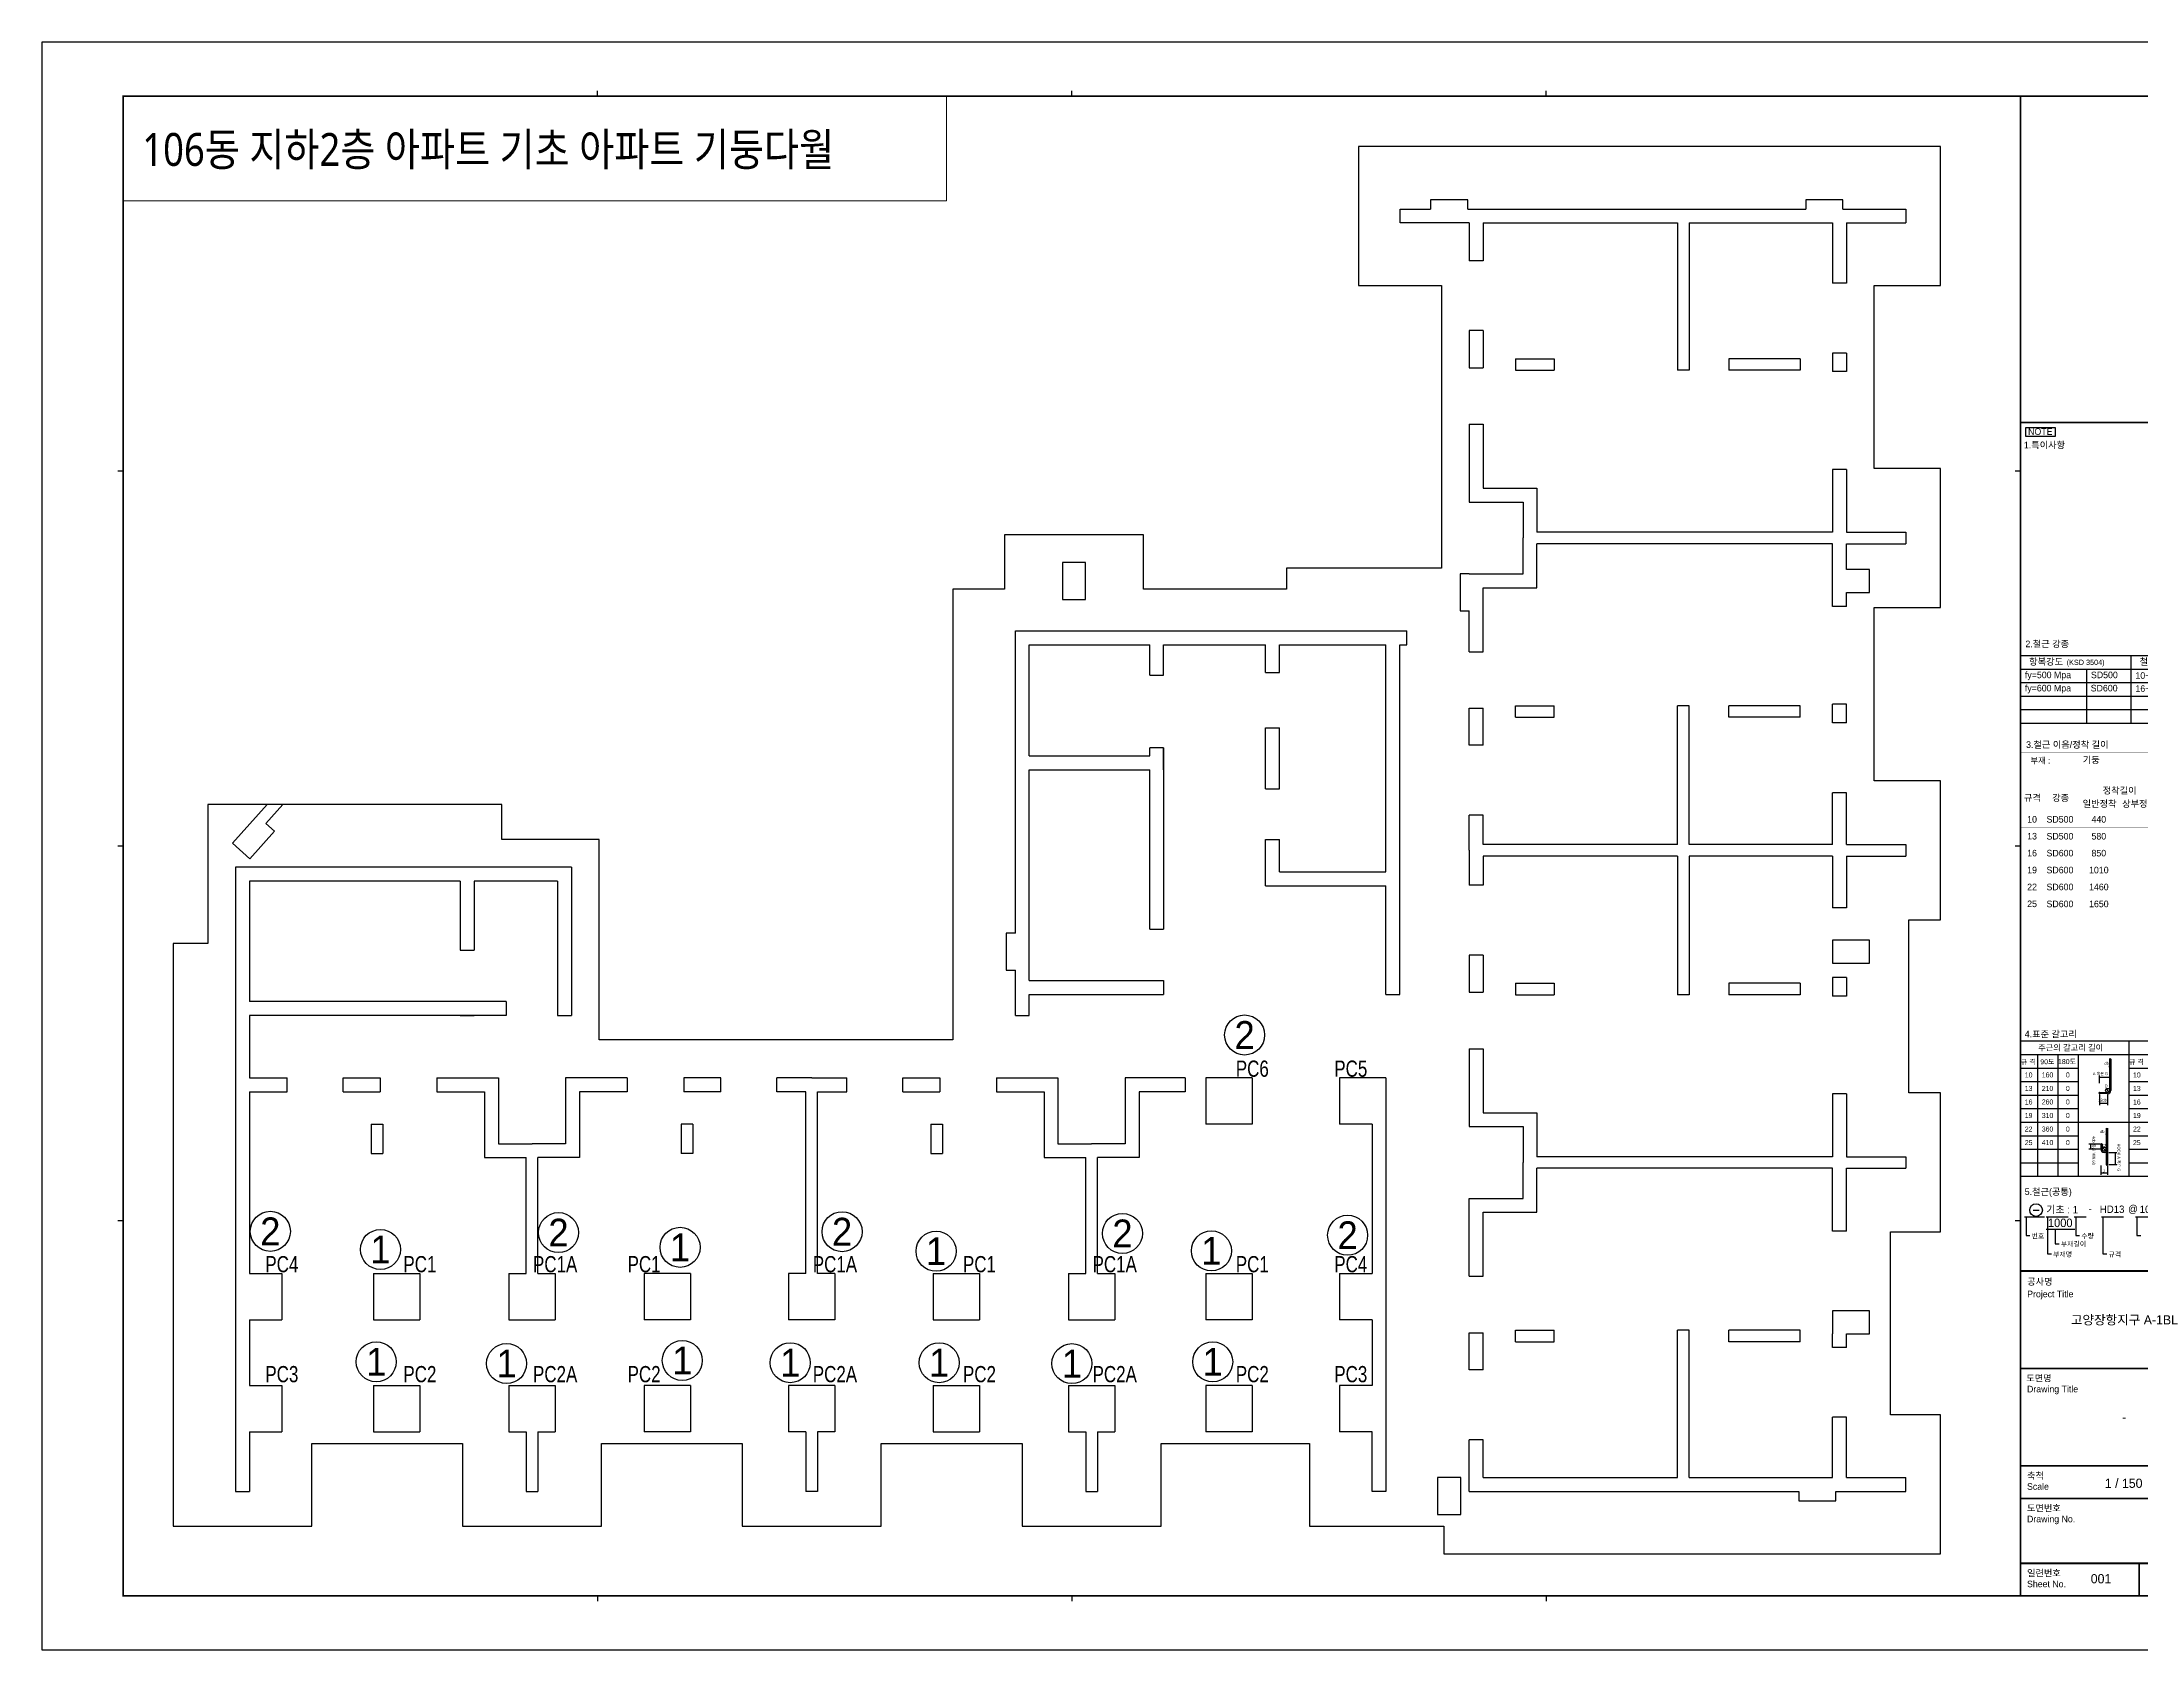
# Model space of a CAD drawing. Header units: millimetres. Extents: x 262481 to 2519995, y -394348 to 364571.
# Drawn here: x 418421 to 463756, y -232514 to -197807 of the extents above; entities that cross this region are included whole.
import ezdxf
from ezdxf.enums import TextEntityAlignment as Align

# ---------------------------------------------------------------- set-up
doc = ezdxf.new("R2010")
doc.units = ezdxf.units.MM
doc.header["$LTSCALE"] = 65
doc.layers.get('Defpoints').update_dxf_attribs({"color": 145})
for name, color, linetype in [('AMAC-NO', 5, 'Continuous'), ('DIM', 7, 'Continuous'), ('XDIM', 7, 'Continuous'), ('기둥부호', 1, 'Continuous')]:
    doc.layers.add(name, color=color, linetype=linetype)
doc.layers.add('XTITLE', color=22, linetype='Continuous', lineweight=0)
doc.styles.add('ARIAL', font='malgun.ttf')
doc.styles.add('HYULL', font='Dotum.ttf')
doc.styles.add('XRebarSheet', font='Hmkmrhd_0.ttf')
doc.styles.add('돋움', font='malgun.ttf')
doc.styles.add('돋음', font='Dotum.ttf')
doc.dimstyles.new('NDIM', dxfattribs={"dimtxt": 3, "dimasz": 1.5, "dimexe": 2, "dimexo": 2, "dimgap": 1, "dimtad": 1, "dimdec": 0, "dimdsep": 46, "dimlunit": 6, "dimtxsty": 'ARIAL', "dimblk": 'DOT', "dimcen": 1, "dimclrd": 256, "dimclre": 7, "dimclrt": 3, "dimadec": 0, "dimazin": 0, "dimtfac": 1, "dimtdec": 0, "dimtix": 1, "dimtmove": 2, "dimatfit": 3, "dimldrblk": 'DOT', "dimfxl": 0, "dimtvp": 1, "dimtolj": 1, "dimlwd": -1, "dimlwe": -1, "dimarcsym": 0})

# ---------------------------------------------------------------- blocks, each defined once
blk = doc.blocks.new('_Dot')
at = {"color": 0, "linetype": 'ByBlock', "lineweight": -2}
blk.add_line((-0.5, 0), (-1, 0), dxfattribs=at)
at = {"color": 0, "linetype": 'ByBlock', "const_width": 0.5}
blk.add_lwpolyline([(-0.25, 0, 1), (0.25, 0, 1)], format="xyb", close=True, dxfattribs=at)
blk = doc.blocks.new('*D13')
at = {"color": 7, "transparency": 16777216}
for p, q in [((76172, 19024), (76172, 19045)), ((76217, 19024), (76217, 19045))]:
    blk.add_line(p, q, dxfattribs=at)
at = {"transparency": 16777216}
blk.add_line((76215, 19043), (76174, 19043), dxfattribs=at)
at = {"layer": 'Defpoints', "color": 0, "transparency": 16777216}
for p in [(76172, 19043), (76172, 19022), (76217, 19022)]:
    blk.add_point(p, dxfattribs=at)
at = {"transparency": 16777216, "xscale": 1.5, "yscale": 1.5, "zscale": 1.5, "rotation": 180}
blk.add_blockref('_Dot', (76172, 19043), dxfattribs=at)
at = {"transparency": 16777216, "xscale": 1.5, "yscale": 1.5, "zscale": 1.5}
blk.add_blockref('_Dot', (76217, 19043), dxfattribs=at)
blk = doc.blocks.new('ZBZDBSTH')
at = {"color": 8, "linetype": 'ByBlock'}
blk.add_lwpolyline([(17830, 3895), (17145, 3895), (17145, 7635), (17830, 7635), (17830, 10635), (16395, 10635), (16395, 14375), (17830, 14375), (17830, 17375), (16395, 17375), (16395, 21325), (17830, 21325), (17830, 24325), (5265, 24325), (5265, 21325), (7055, 21325), (7055, 15220), (3705, 15220), (3705, 14770), (620, 14770), (620, 15945), (-2380, 15945), (-2380, 14770), (-3495, 14770), (-3495, 5045), (-11130, 5045), (-11130, 9370), (-13230, 9370), (-13230, 10120), (-19580, 10120), (-19580, 7120), (-20330, 7120), (-20330, -5455), (-17330, -5455), (-17330, -3670), (-14080, -3670), (-14080, -5455), (-11080, -5455), (-11080, -3670), (-8040, -3670), (-8040, -5455), (-5040, -5455), (-5040, -3670), (-2000, -3670), (-2000, -5455), (1000, -5455), (1000, -3670), (4205, -3670), (4205, -5455), (7105, -5455), (7105, -6055), (17830, -6055), (17830, -3055), (16745, -3055), (16745, 895), (17830, 895)], close=True, dxfattribs=at)
at = {"layer": 'DIM', "color": 5}
for p, q in [((7620, 23175), (6820, 23175)), ((6820, 23175), (6820, 22975)), ((7620, 22975), (7620, 23175)), ((15720, 23175), (14920, 23175)), ((14920, 23175), (14920, 22975)), ((15720, 22975), (15720, 23175)), ((6165, 22975), (6820, 22975)), ((6165, 22675), (6165, 22975)), ((7655, 22675), (6165, 22675)), ((7620, 22975), (14920, 22975)), ((7655, 22675), (7655, 21860)), ((7955, 22675), (7955, 21860)), ((7955, 22675), (12150, 22675)), ((12150, 22675), (12150, 19495)), ((12400, 22675), (12400, 19495)), ((12400, 22675), (15495, 22675)), ((15495, 22675), (15495, 21375)), ((15720, 22975), (17080, 22975)), ((15795, 22675), (15795, 21375)), ((15795, 22675), (17080, 22675)), ((17080, 22975), (17080, 22675)), ((7955, 21860), (7655, 21860)), ((15795, 21375), (15495, 21375)), ((7955, 20350), (7655, 20350)), ((7655, 20350), (7655, 19550)), ((7955, 20350), (7955, 19550)), ((7655, 19550), (7955, 19550)), ((8655, 19745), (9485, 19745)), ((8655, 19745), (8655, 19495)), ((8655, 19495), (9485, 19495)), ((9485, 19745), (9485, 19495)), ((12400, 19495), (12150, 19495)), ((14795, 19745), (13260, 19745)), ((13260, 19745), (13260, 19495)), ((14795, 19495), (13260, 19495)), ((14795, 19745), (14795, 19495)), ((15495, 19865), (15495, 19465)), ((15795, 19865), (15495, 19865)), ((15795, 19865), (15795, 19465)), ((15795, 19465), (15495, 19465)), ((7655, 18330), (7955, 18330)), ((7655, 18330), (7655, 16650)), ((7955, 18330), (7955, 16950)), ((15495, 17355), (15495, 16000)), ((15795, 17355), (15495, 17355)), ((15795, 17355), (15795, 16000)), ((7955, 16950), (9115, 16950)), ((9115, 16950), (9115, 16000)), ((7655, 16650), (8815, 16650)), ((8815, 16650), (8815, 15875)), ((8815, 15100), (8815, 15875)), ((15495, 16000), (9115, 16000)), ((15795, 16000), (17080, 16000)), ((17080, 16000), (17080, 15750)), ((15495, 15750), (9115, 15750)), ((9115, 14800), (9115, 15750)), ((15495, 14395), (15495, 15750)), ((15795, 15195), (15795, 15750)), ((15795, 15750), (17080, 15750)), ((-630, 15345), (-1130, 15345)), ((-1130, 15345), (-1130, 14545)), ((-630, 14545), (-630, 15345)), ((7655, 15100), (7455, 15100)), ((7455, 15100), (7455, 14300)), ((7655, 15100), (8815, 15100)), ((16295, 15195), (15795, 15195)), ((16295, 14695), (16295, 15195)), ((-1130, 14545), (-630, 14545)), ((7955, 13420), (7955, 14800)), ((7955, 14800), (9115, 14800)), ((15795, 14395), (15795, 14695)), ((15795, 14695), (16295, 14695)), ((7455, 14300), (7655, 14300)), ((7655, 13420), (7655, 14300)), ((15795, 14395), (15495, 14395)), ((-2145, 13870), (6305, 13870)), ((-2145, 7345), (-2145, 13870)), ((6305, 13570), (6305, 13870)), ((-1845, 11170), (-1845, 13570)), ((-1845, 13570), (755, 13570)), ((755, 12915), (755, 13570)), ((1055, 13570), (3255, 13570)), ((1055, 12915), (1055, 13570)), ((3255, 12970), (3255, 13570)), ((3555, 13570), (5855, 13570)), ((3555, 12970), (3555, 13570)), ((5855, 8670), (5855, 13570)), ((6155, 6020), (6155, 13570)), ((6155, 13570), (6305, 13570)), ((7655, 13420), (7955, 13420)), ((755, 12915), (1055, 12915)), ((3255, 12970), (3555, 12970)), ((8655, 12255), (9485, 12255)), ((8655, 12005), (8655, 12255)), ((9485, 12005), (9485, 12255)), ((12150, 9260), (12150, 12255)), ((12400, 12255), (12150, 12255)), ((12400, 9260), (12400, 12255)), ((14795, 12255), (13260, 12255)), ((13260, 12005), (13260, 12255)), ((14795, 12005), (14795, 12255)), ((15495, 11885), (15495, 12285)), ((15795, 12285), (15495, 12285)), ((15795, 11885), (15795, 12285)), ((7655, 12200), (7955, 12200)), ((7655, 11400), (7655, 12200)), ((7955, 11400), (7955, 12200)), ((8655, 12005), (9485, 12005)), ((14795, 12005), (13260, 12005)), ((15795, 11885), (15495, 11885)), ((755, 11170), (755, 11345)), ((1055, 11345), (755, 11345)), ((1055, 11345), (1055, 7430)), ((1055, 10870), (1055, 11345)), ((3255, 10460), (3255, 11780)), ((3255, 11780), (3555, 11780)), ((3555, 10460), (3555, 11780)), ((7955, 11400), (7655, 11400)), ((-1845, 11170), (755, 11170)), ((-1845, 6320), (-1845, 10870)), ((-1845, 10870), (755, 10870)), ((755, 7430), (755, 10870)), ((3255, 10460), (3555, 10460)), ((-18296, 10120), (-19047, 9286)), ((-17959, 10120), (-18325, 9713)), ((15795, 10375), (15495, 10375)), ((15495, 9260), (15495, 10375)), ((15795, 9260), (15795, 10375)), ((-18675, 8952), (-18140, 9546)), ((-18140, 9546), (-18325, 9713)), ((7955, 9890), (7655, 9890)), ((7655, 9135), (7655, 9890)), ((7955, 9260), (7955, 9890)), ((-19047, 9286), (-18675, 8952)), ((3255, 8370), (3255, 9370)), ((3255, 9370), (3555, 9370)), ((3555, 8670), (3555, 9370)), ((7655, 9135), (7655, 8380)), ((12150, 9260), (7955, 9260)), ((15495, 9260), (12400, 9260)), ((15795, 9260), (17080, 9260)), ((17080, 9260), (17080, 9010)), ((-18980, 8770), (-18980, -4705)), ((-11730, 8770), (-18980, 8770)), ((-11730, 8770), (-11730, 5570)), ((3555, 8670), (5855, 8670)), ((12150, 9010), (7955, 9010)), ((7955, 9010), (7955, 8380)), ((12150, 9010), (12150, 6015)), ((15495, 9010), (12400, 9010)), ((12400, 9010), (12400, 6015)), ((15495, 9010), (15495, 7895)), ((15795, 9010), (15795, 7895)), ((15795, 9010), (17080, 9010)), ((-14130, 8470), (-18680, 8470)), ((-18680, 8470), (-18680, 5870)), ((-14130, 8470), (-14130, 6980)), ((-12030, 8470), (-13830, 8470)), ((-13830, 8470), (-13830, 6980)), ((-12030, 8470), (-12030, 5570)), ((3255, 8370), (5855, 8370)), ((5855, 6020), (5855, 8370)), ((7955, 8380), (7655, 8380)), ((15795, 7895), (15495, 7895)), ((-2145, 7345), (-2345, 7345)), ((-2345, 7345), (-2345, 6545)), ((755, 7430), (1055, 7430)), ((-14130, 6980), (-13830, 6980)), ((7955, 6870), (7655, 6870)), ((7655, 6870), (7655, 6070)), ((7955, 6870), (7955, 6070)), ((15495, 7195), (15495, 6695)), ((16295, 7195), (15495, 7195)), ((16295, 6695), (16295, 7195)), ((-2345, 6545), (-2145, 6545)), ((-2145, 5570), (-2145, 6545)), ((15495, 6695), (16295, 6695)), ((15495, 6385), (15495, 5985)), ((15795, 6385), (15495, 6385)), ((15795, 6385), (15795, 5985)), ((-1845, 6320), (1055, 6320)), ((-1845, 5570), (-1845, 6020)), ((-1845, 6020), (1055, 6020)), ((1055, 6320), (1055, 6020)), ((5855, 6020), (6155, 6020)), ((7655, 6070), (7955, 6070)), ((8655, 6265), (9485, 6265)), ((8655, 6265), (8655, 6015)), ((8655, 6015), (9485, 6015)), ((9485, 6265), (9485, 6015)), ((12400, 6015), (12150, 6015)), ((14795, 6265), (13260, 6265)), ((13260, 6265), (13260, 6015)), ((14795, 6015), (13260, 6015)), ((14795, 6265), (14795, 6015)), ((15795, 5985), (15495, 5985)), ((-13140, 5870), (-18680, 5870)), ((-13140, 5570), (-18680, 5570)), ((-18680, 5570), (-18680, 4220)), ((-14130, 5570), (-13830, 5570)), ((-13140, 5870), (-13140, 5570)), ((-12030, 5570), (-11730, 5570)), ((-2145, 5570), (-1845, 5570)), ((7655, 4850), (7955, 4850)), ((7655, 4850), (7655, 3170)), ((7955, 4850), (7955, 3470)), ((-18680, 4220), (-17865, 4220)), ((-17865, 3920), (-17865, 4220)), ((-16655, 3920), (-16655, 4220)), ((-16655, 4220), (-15855, 4220)), ((-15855, 4220), (-15855, 3920)), ((-14635, 4220), (-14635, 3920)), ((-14635, 4220), (-13305, 4220)), ((-13305, 4220), (-13305, 2800)), ((-10525, 4220), (-11855, 4220)), ((-11855, 4220), (-11855, 2800)), ((-10525, 4220), (-10525, 3920)), ((-9305, 4220), (-9305, 3920)), ((-8505, 4220), (-9305, 4220)), ((-8505, 3920), (-8505, 4220)), ((-7295, 3920), (-7295, 4220)), ((-6540, 4220), (-7295, 4220)), ((-6540, 4220), (-5785, 4220)), ((-5785, 3920), (-5785, 4220)), ((-4575, 3920), (-4575, 4220)), ((-4575, 4220), (-3775, 4220)), ((-3775, 4220), (-3775, 3920)), ((-2555, 4220), (-2555, 3920)), ((-2555, 4220), (-1225, 4220)), ((-1225, 4220), (-1225, 2800)), ((1520, 4220), (225, 4220)), ((225, 4220), (225, 2800)), ((1520, 4220), (1520, 3920)), ((2970, 4220), (1970, 4220)), ((1970, 4220), (1970, 3220)), ((2970, 4220), (2970, 3220)), ((5855, 4220), (4855, 4220)), ((4855, 4220), (4855, 3220)), ((5855, 4220), (5855, -4705)), ((-18680, 3920), (-17865, 3920)), ((-18680, 3920), (-18680, 0)), ((-16655, 3920), (-15855, 3920)), ((-14635, 3920), (-13605, 3920)), ((-13605, 3920), (-13605, 2500)), ((-10525, 3920), (-11555, 3920)), ((-11555, 3920), (-11555, 2500)), ((-8505, 3920), (-9305, 3920)), ((-6665, 3920), (-7295, 3920)), ((-6665, 0), (-6665, 3920)), ((-6415, 0), (-6415, 3920)), ((-6415, 3920), (-5785, 3920)), ((-4575, 3920), (-3775, 3920)), ((-2555, 3920), (-1525, 3920)), ((-1525, 3920), (-1525, 2500)), ((1520, 3920), (525, 3920)), ((525, 3920), (525, 2500)), ((15495, 3875), (15495, 2520)), ((15795, 3875), (15495, 3875)), ((15795, 3875), (15795, 2520)), ((-16050, 3220), (-16050, 2590)), ((-16050, 3220), (-15800, 3220)), ((-15800, 3220), (-15800, 2590)), ((-9360, 3220), (-9360, 2590)), ((-9110, 3220), (-9360, 3220)), ((-9110, 3220), (-9110, 2590)), ((-3970, 3220), (-3970, 2590)), ((-3970, 3220), (-3720, 3220)), ((-3720, 3220), (-3720, 2590)), ((2970, 3220), (1970, 3220)), ((5555, 3220), (4855, 3220)), ((5555, 3220), (5555, 0)), ((7955, 3470), (9115, 3470)), ((9115, 3470), (9115, 2520)), ((-13305, 2800), (-12580, 2800)), ((-11855, 2800), (-12580, 2800)), ((-1225, 2800), (-500, 2800)), ((225, 2800), (-500, 2800)), ((7655, 3170), (8815, 3170)), ((8815, 3170), (8815, 2395)), ((-16050, 2590), (-15800, 2590)), ((-13605, 2500), (-12705, 2500)), ((-12705, 0), (-12705, 2500)), ((-12455, 0), (-12455, 2500)), ((-11555, 2500), (-12455, 2500)), ((-9110, 2590), (-9360, 2590)), ((-3970, 2590), (-3720, 2590)), ((-1525, 2500), (-625, 2500)), ((-625, 0), (-625, 2500)), ((525, 2500), (-375, 2500)), ((-375, 0), (-375, 2500)), ((8815, 1620), (8815, 2395)), ((15495, 2520), (9115, 2520)), ((9115, 1320), (9115, 2270)), ((15495, 2270), (9115, 2270)), ((15495, 915), (15495, 2270)), ((15795, 2520), (17080, 2520)), ((15795, 915), (15795, 2270)), ((15795, 2270), (17080, 2270)), ((17080, 2520), (17080, 2270)), ((7655, -60), (7655, 1620)), ((7655, 1620), (8815, 1620)), ((7955, -60), (7955, 1320)), ((7955, 1320), (9115, 1320)), ((15795, 915), (15495, 915)), ((-18680, 0), (-17980, 0)), ((-17980, 0), (-17980, -1000)), ((-16000, 0), (-15000, 0)), ((-16000, 0), (-16000, -1000)), ((-15000, 0), (-15000, -1000)), ((-13080, 0), (-12705, 0)), ((-13080, 0), (-13080, -1000)), ((-12455, 0), (-12080, 0)), ((-12080, 0), (-12080, -1000)), ((-9160, 0), (-10160, 0)), ((-10160, 0), (-10160, -1000)), ((-9160, 0), (-9160, -1000)), ((-6665, 0), (-7040, 0)), ((-7040, 0), (-7040, -1000)), ((-6040, 0), (-6415, 0)), ((-6040, 0), (-6040, -1000)), ((-3920, 0), (-2920, 0)), ((-3920, 0), (-3920, -1000)), ((-2920, 0), (-2920, -1000)), ((-1000, 0), (-625, 0)), ((-1000, 0), (-1000, -1000)), ((-375, 0), (0, 0)), ((0, 0), (0, -1000)), ((1970, 0), (2970, 0)), ((1970, 0), (1970, -1000)), ((2970, 0), (2970, -1000)), ((4855, 0), (5555, 0)), ((4855, 0), (4855, -1000)), ((7655, -60), (7955, -60)), ((16295, -805), (15495, -805)), ((15495, -805), (15495, -1305)), ((16295, -1305), (16295, -805)), ((-18680, -1000), (-18680, -2420)), ((-18680, -1000), (-17980, -1000)), ((-16000, -1000), (-15000, -1000)), ((-13080, -1000), (-12080, -1000)), ((-9160, -1000), (-10160, -1000)), ((-6040, -1000), (-7040, -1000)), ((-3920, -1000), (-2920, -1000)), ((-1000, -1000), (0, -1000)), ((2970, -1000), (1970, -1000)), ((5555, -1000), (4855, -1000)), ((5555, -1000), (5555, -2420)), ((7655, -1280), (7955, -1280)), ((7655, -2080), (7655, -1280)), ((7955, -2080), (7955, -1280)), ((8655, -1225), (9485, -1225)), ((8655, -1475), (8655, -1225)), ((9485, -1475), (9485, -1225)), ((12150, -4405), (12150, -1225)), ((12400, -1225), (12150, -1225)), ((12400, -4405), (12400, -1225)), ((14795, -1225), (13260, -1225)), ((13260, -1475), (13260, -1225)), ((14795, -1475), (14795, -1225)), ((15495, -1595), (15495, -1305)), ((15795, -1595), (15795, -1305)), ((15795, -1305), (16295, -1305)), ((8655, -1475), (9485, -1475)), ((14795, -1475), (13260, -1475)), ((15795, -1595), (15495, -1595)), ((7955, -2080), (7655, -2080)), ((-18680, -2420), (-17980, -2420)), ((-17980, -2420), (-17980, -3420)), ((-16000, -2420), (-15000, -2420)), ((-16000, -2420), (-16000, -3420)), ((-15000, -2420), (-15000, -3420)), ((-13080, -2420), (-12080, -2420)), ((-13080, -2420), (-13080, -3420)), ((-12080, -2420), (-12080, -3420)), ((-9160, -2420), (-10160, -2420)), ((-10160, -2420), (-10160, -3420)), ((-9160, -2420), (-9160, -3420)), ((-6040, -2420), (-7040, -2420)), ((-7040, -2420), (-7040, -3420)), ((-6040, -2420), (-6040, -3420)), ((-3920, -2420), (-2920, -2420)), ((-3920, -2420), (-3920, -3420)), ((-2920, -2420), (-2920, -3420)), ((-1000, -2420), (0, -2420)), ((-1000, -2420), (-1000, -3420)), ((0, -2420), (0, -3420)), ((2970, -2420), (1970, -2420)), ((1970, -2420), (1970, -3420)), ((2970, -2420), (2970, -3420)), ((4855, -2420), (4855, -3420)), ((5555, -2420), (4855, -2420)), ((15795, -3105), (15495, -3105)), ((15495, -4405), (15495, -3105)), ((15795, -4405), (15795, -3105)), ((-18680, -3420), (-18680, -4705)), ((-18680, -3420), (-17980, -3420)), ((-16000, -3420), (-15000, -3420)), ((-13080, -3420), (-12705, -3420)), ((-12705, -3420), (-12705, -4705)), ((-12455, -3420), (-12455, -4705)), ((-12455, -3420), (-12080, -3420)), ((-9160, -3420), (-10160, -3420)), ((-6665, -3420), (-7040, -3420)), ((-6665, -3420), (-6665, -4705)), ((-6415, -3420), (-6415, -4705)), ((-6040, -3420), (-6415, -3420)), ((-3920, -3420), (-2920, -3420)), ((-1000, -3420), (-625, -3420)), ((-625, -3420), (-625, -4705)), ((-375, -3420), (-375, -4705)), ((-375, -3420), (0, -3420)), ((2970, -3420), (1970, -3420)), ((5555, -3420), (4855, -3420)), ((5555, -4705), (5555, -3420)), ((7955, -3590), (7655, -3590)), ((7655, -4705), (7655, -3590)), ((7955, -4405), (7955, -3590)), ((7470, -4405), (6970, -4405)), ((6970, -4405), (6970, -5205)), ((7470, -5205), (7470, -4405)), ((7955, -4405), (12150, -4405)), ((12400, -4405), (15495, -4405)), ((15795, -4405), (17080, -4405)), ((17080, -4705), (17080, -4405)), ((-18980, -4705), (-18680, -4705)), ((-12705, -4705), (-12455, -4705)), ((-6415, -4705), (-6665, -4705)), ((-625, -4705), (-375, -4705)), ((5855, -4705), (5555, -4705)), ((7655, -4705), (14770, -4705)), ((14770, -4705), (14770, -4905)), ((14770, -4905), (15570, -4905)), ((15570, -4705), (17080, -4705)), ((15570, -4905), (15570, -4705)), ((6970, -5205), (7470, -5205))]:
    blk.add_line(p, q, dxfattribs=at)
blk = doc.blocks.new('dhs_sheet2e')
h = blk.add_hatch(color=256)
edge = h.paths.add_edge_path()
edge.add_line((76299, 21797), (76299, 20646.2))
edge.add_arc((76224.2, 20646.2), 74.7, -90, 0, ccw=False)
edge.add_line((76224.2, 20571.5), (75925.3, 20571.5))
edge.add_arc((75925.3, 20549.1), 22.4, 90, 270)
edge.add_line((75925.3, 20526.7), (76224.2, 20526.7))
edge.add_arc((76224.2, 20646.2), 119.6, 270, 360)
edge.add_line((76343.8, 20646.2), (76343.8, 21797))
edge.add_arc((76321.4, 21797), 22.4, 0, 180)
h = blk.add_hatch(color=256)
h.paths.add_polyline_path([(76216.8, 18481.2, -0.2277351), (76172, 18387.9), (76172, 17913.3, 1), (76216.8, 17913.3)])
h.paths.add_polyline_path([(76216.8, 19258.4, 1), (76172, 19258.4), (76172, 18481.2, -0.1833618), (76153.2, 18431.7, -0.6790836), (76150.1, 18423.9, -0.2067221), (76146.9, 18425.3, -0.6466922), (76022.6, 18481.2), (76022.6, 18660.6, 1), (75977.7, 18660.6), (75977.7, 18481.2, 1), (76216.8, 18481.2)])
h.paths.add_polyline_path([(76153.2, 18431.7, -0.0300135), (76146.9, 18425.3, 0.2067221), (76150.1, 18423.9, 0.6790836)], flags=17)
at = {"color": 7}
for p, q in [((20500.6, 57331.7), (20500.6, 57531.5)), ((38004.8, 57331.7), (38004.8, 57531.5)), ((55508.9, 57331.7), (55508.9, 57531.5)), ((2996.4, 43498.2), (2796.7, 43498.2)), ((73013.1, 43498.2), (72813.3, 43498.2)), ((73013.1, 36694), (81003.6, 36694)), ((77085.8, 36694), (77085.8, 34197)), ((73013.1, 36194.6), (81003.6, 36194.6)), ((73013.1, 35695.2), (81003.6, 35695.2)), ((75452.6, 36194.6), (75452.6, 34197)), ((73013.1, 35195.8), (81003.6, 35195.8)), ((73013.1, 34696.4), (81003.6, 34696.4)), ((73013.1, 34197), (81003.6, 34197)), ((2996.4, 29664.7), (2796.7, 29664.7)), ((73013.1, 29664.7), (72813.3, 29664.7)), ((76343.8, 20916), (76343.8, 21141.7)), ((75953.1, 18660.6), (75532.2, 18660.6)), ((75953.1, 18481.2), (75532.2, 18481.2)), ((75977.7, 17876.9), (75977.7, 17530.5)), ((76216.8, 17876.9), (76216.8, 17530.5)), ((76270.6, 18361.7), (76562.3, 18361.7)), ((76270.6, 17913.3), (76562.3, 17913.3)), ((2996.4, 15831.2), (2796.7, 15831.2)), ((73013.1, 15831.2), (72813.3, 15831.2)), ((73477.6, 16230.5), (73697, 16230.5)), ((20500.6, 1997.6), (20500.6, 1797.9)), ((38004.8, 1997.6), (38004.8, 1797.9)), ((55508.9, 1997.6), (55508.9, 1797.9))]:
    blk.add_line(p, q, dxfattribs=at)
at = {"color": 7, "ltscale": 2}
for p, q in [((73013.1, 22471.6), (81003.6, 22471.6)), ((73013.1, 21972.2), (81003.6, 21972.2)), ((73637.3, 21972.2), (73637.3, 17477.6)), ((74386.4, 21972.2), (74386.4, 17477.6)), ((75135.6, 21972.2), (75135.6, 17477.6)), ((77008.3, 22471.6), (77008.3, 17477.6)), ((73013.1, 21472.8), (75135.6, 21472.8)), ((77008.3, 21472.8), (79130.8, 21472.8)), ((75135.6, 19475.2), (77008.3, 19475.2)), ((73013.1, 17477.6), (81003.6, 17477.6))]:
    blk.add_line(p, q, dxfattribs=at)
for p, q in [((76299, 21797), (76299, 20646.2)), ((76343.8, 21797), (76343.8, 20646.2)), ((75925.3, 20571.5), (76224.2, 20571.5)), ((76224.2, 20526.7), (75925.3, 20526.7)), ((76277.1, 20593.4), (76171.4, 20699.1)), ((75592.1, 18659.1), (75592.1, 18482.7)), ((75977.7, 18660.6), (75977.7, 18481.2)), ((76022.6, 18660.6), (76022.6, 18481.2)), ((76172, 19258.4), (76172, 18481.2)), ((76216.8, 19258.4), (76216.8, 18481.2)), ((76150.1, 18428.4), (76044.4, 18534.1)), ((76502.4, 18360.2), (76502.4, 17914.8)), ((76215.3, 17590.4), (75979.2, 17590.4))]:
    blk.add_line(p, q)
at = {"color": 1}
for p, q in [((75925.3, 20916), (75925.3, 21199.6)), ((75926.8, 21139.7), (76342.3, 21139.7)), ((76299, 21501), (76299, 21548.4)), ((76342.3, 21546.4), (76300.5, 21546.4)), ((76343.8, 21501), (76343.8, 21548.4)), ((75925.3, 20500.1), (75925.3, 20098.9)), ((76222.7, 20158.9), (75926.8, 20158.9)), ((76224.2, 20500.1), (76224.2, 20098.9))]:
    blk.add_line(p, q, dxfattribs=at)
at = {"color": 4}
for p, q in [((76172, 18387.9), (76172, 17913.3)), ((76216.8, 18481.2), (76216.8, 17913.3))]:
    blk.add_line(p, q, dxfattribs=at)
at = {"color": 1, "ltscale": 2}
for p, q in [((73160.8, 15979.6), (73897.2, 15979.6)), ((73217.3, 15979.6), (73217.3, 15288.3)), ((73955, 15979.6), (74769.1, 15979.6)), ((73955, 15525.5), (75020.4, 15525.5)), ((74011.5, 15979.6), (74011.5, 14611.4)), ((74296, 15525.5), (74296, 14991.1)), ((74992, 15979.6), (75438.1, 15979.6)), ((75048.5, 15979.6), (75048.5, 15288.3)), ((75998.4, 15979.6), (76812.5, 15979.6)), ((76054.9, 15979.6), (76054.9, 14611.4)), ((77253.2, 15979.6), (78222.3, 15979.6)), ((77309.7, 15979.6), (77309.7, 15288.3)), ((73217.3, 15288.3), (73361.3, 15288.3)), ((74296, 14991.1), (74440, 14991.1)), ((75048.5, 15288.3), (75192.5, 15288.3)), ((77309.7, 15288.3), (77453.7, 15288.3)), ((74011.5, 14611.4), (74155.5, 14611.4)), ((76054.9, 14611.4), (76198.9, 14611.4))]:
    blk.add_line(p, q, dxfattribs=at)
at = {"color": 30}
for p, q in [((73013.1, 6791.9), (81003.6, 6791.9)), ((73013.1, 5593.3), (81003.6, 5593.3)), ((73013.1, 3196.2), (81003.6, 3196.2))]:
    blk.add_line(p, q, dxfattribs=at)
at = {"color": 7}
for points in [[(84000, 0), (84000, 59329.4), (0, 59329.4), (0, 0)], [(73208.2, 45108.5), (74292.8, 45108.5), (74292.8, 44775), (73208.2, 44775)]]:
    blk.add_lwpolyline(points, close=True, dxfattribs=at)
at = {"color": 30, "const_width": 64.9}
blk.add_lwpolyline([(81003.6, 57331.7), (2996.4, 57331.7), (2996.4, 1997.6), (81003.6, 1997.6)], close=True, dxfattribs=at)
at = {"color": 30}
for points, const_width in [([(73013.1, 1997.6), (73013.1, 57331.7)], 64.9), ([(73013.1, 45291.6), (81003.6, 45291.6)], 64.9), ([(73013.1, 37482.7), (81003.6, 37482.7)], 1.25), ([(73013.1, 13983.4), (81003.6, 13983.4)], 64.9), ([(73013.1, 10387.6), (81003.6, 10387.6)], 64.9), ([(73013.1, 6791.9), (81003.6, 6791.9)], 64.9), ([(73013.1, 5593.3), (81003.6, 5593.3)], 64.9), ([(73013.1, 3196.2), (81003.6, 3196.2)], 64.9), ([(77390.2, 1997.6), (77390.2, 3196.2)], 64.9)]:
    blk.add_lwpolyline(points, dxfattribs=dict(at, const_width=const_width))
at = {"ltscale": 2, "const_width": 1.25}
for points in [[(73013.1, 36694), (73013.1, 34197)], [(73013.1, 33114.4), (73013.1, 32518)], [(73013.1, 31595.4), (73013.1, 23480)]]:
    blk.add_lwpolyline(points, dxfattribs=at)
at = {"color": 7, "const_width": 1.25}
for points in [[(73013.1, 33114.4), (81003.6, 33114.4)], [(75010.7, 32518), (75010.7, 33114.4)], [(77008.3, 33114.4), (77008.3, 32518)], [(73013.1, 32518), (81003.6, 32518)], [(73013.1, 31920), (81003.6, 31920)], [(73839.2, 31920), (73839.2, 23480)], [(75231.7, 31920), (75231.7, 23480)], [(75231.7, 31445.6), (81003.6, 31445.6)], [(76674.7, 31445.6), (76674.7, 23480)], [(73013.1, 30971.1), (81003.6, 30971.1)], [(73013.1, 30346.9), (81003.6, 30346.9)], [(73013.1, 29722.6), (81003.6, 29722.6)], [(73013.1, 29098.3), (81003.6, 29098.3)], [(73013.1, 28474.1), (81003.6, 28474.1)], [(73013.1, 27849.8), (81003.6, 27849.8)], [(73013.1, 27225.6), (81003.6, 27225.6)], [(73013.1, 26601.3), (81003.6, 26601.3)], [(73013.1, 25977.1), (81003.6, 25977.1)], [(73013.1, 25352.8), (81003.6, 25352.8)], [(73013.1, 24728.5), (81003.6, 24728.5)], [(73013.1, 24104.3), (81003.6, 24104.3)], [(73013.1, 23480), (81003.6, 23480)]]:
    blk.add_lwpolyline(points, dxfattribs=at)
at = {"color": 7, "ltscale": 2, "const_width": 1.25}
blk.add_lwpolyline([(77008.3, 32518), (77008.3, 33114.4)], dxfattribs=at)
at = {"color": 4}
for centre in [(76224.2, 20646.2), (76097.3, 18481.2)]:
    blk.add_circle(centre, 74.7, dxfattribs=at)
for centre in [(76171.4, 20699.1), (76277.1, 20593.4), (76044.4, 18534.1), (76150.1, 18428.4)]:
    blk.add_circle(centre, 4.48)
at = {"color": 7, "linetype": 'Continuous'}
blk.add_circle((73588.4, 16228.7), 234.1, dxfattribs=at).dxf.unprotected_set("ltscale", 0)
for centre, radius, start, end in [((76321.4, 21797), 22.4, 0, 180), ((75925.3, 20549.1), 22.4, 90, 270), ((76224.2, 20646.2), 119.6, 270, 0), ((76224.2, 20646.2), 74.7, 270, 0), ((76000.1, 18660.6), 22.4, 0, 180), ((76097.3, 18481.2), 119.6, 180, 0), ((76097.3, 18481.2), 74.7, 180, 0)]:
    blk.add_arc(centre, radius, start, end)
at = {"color": 4}
blk.add_arc((76194.4, 17913.3), 22.4, 180, 0, dxfattribs=at)
at = {"color": 1, "rotation": 180}
for p, xscale, yscale, zscale in [((75925.3, 21139.7), 11.98573127229489, 11.98573127229489, 11.98573127229489), ((76299, 21546.4), 1.5, 1.5, 1.5), ((75925.3, 20158.9), 11.98573127229489, 11.98573127229489, 11.98573127229489)]:
    blk.add_blockref('_Dot', p, dxfattribs=dict(at, xscale=xscale, yscale=yscale, zscale=zscale))
at = {"color": 1}
for p, xscale, yscale, zscale in [((76343.8, 21546.4), 1.5, 1.5, 1.5), ((76343.8, 21139.7), 1.498216409036861, 1.498216409036861, 1.498216409036861), ((76224.2, 20158.9), 11.98573127229489, 11.98573127229489, 11.98573127229489)]:
    blk.add_blockref('_Dot', p, dxfattribs=dict(at, xscale=xscale, yscale=yscale, zscale=zscale))
at = {"xscale": 11.98573127229489, "yscale": 11.98573127229489, "zscale": 11.98573127229489}
for p, rotation in [((75592.1, 18660.6), 90), ((75592.1, 18481.2), 270), ((76502.4, 18361.7), 90), ((76502.4, 17913.3), 270), ((75977.7, 17590.4), 180)]:
    blk.add_blockref('_Dot', p, dxfattribs=dict(at, rotation=rotation))
blk.add_blockref('_Dot', (76216.8, 17590.4), dxfattribs=at)
at = {"color": 7, "style": 'XRebarSheet'}
for s, height, p in [('NOTE', 242.71, (73292, 44833.7)), ('1.특이사항', 242.71, (73135.9, 44335.3)), ('2.철근 강종', 242.71, (73193, 37000.1)), ('3.철근 이음/정착 길이', 242.711, (73219.2, 33284.8)), ('4.표준 갈고리', 242.71, (73168.2, 22602.8)), ('5.철근(공통)', 242.71, (73167, 16788))]:
    blk.add_text(s, height=height, dxfattribs=at).set_placement(p)
at = {"color": 3}
for s, height, style, p in [('항복강도', 242.71, 'XRebarSheet', (73329, 36346.4)), ('(KSD 3504)', 194.17, 'XRebarSheet', (74714.3, 36344.3)), ('철근의 종류', 242.71, 'XRebarSheet', (77406.6, 36345.3)), ('부재 :', 220, 'XRebarSheet', (73378.9, 32707.9)), ('규격', 242.71, 'XRebarSheet', (73138.4, 31320.7)), ('강종', 242.71, 'XRebarSheet', (74182, 31320.7)), ('규 격', 184.85, 'XRebarSheet', (73024.7, 21609.3)), ('주근의 갈고리 길이', 217.47, 'XRebarSheet', (73661.6, 22115.7)), ('90도', 184.85, 'XRebarSheet', (73743.9, 21612.7)), ('180도', 184.85, 'XRebarSheet', (74396.5, 21618.3)), ('규 격', 184.85, 'XRebarSheet', (77015.8, 21609.3)), ('기초 : 1', 271.84, 'HYULL', (73958.2, 16112.5)), ('HD13', 271.84, 'HYULL', (75937.6, 16126.4)), ('@', 271.8, 'HYULL', (76981.9, 16143.6)), ('100', 271.84, 'HYULL', (77410.5, 16124.9)), ('-', 271.8, 'HYULL', (75524.6, 16143.6)), ('번호', 181.22, 'XRebarSheet', (73421.4, 15184.8)), ('부재길이', 181.22, 'XRebarSheet', (74500.1, 14887.6)), ('수량', 181.22, 'XRebarSheet', (75252.6, 15184.8)), ('부재명', 181.22, 'XRebarSheet', (74215.6, 14507.8)), ('규격', 181.22, 'XRebarSheet', (76259, 14507.8))]:
    blk.add_text(s, height=height, dxfattribs=dict(at, style=style)).set_placement(p)
at = {"style": 'HYULL'}
for s, height, p in [('db', 104.88, (76110.6, 21591.3)), ('A 혹은 G', 104.88, (75682.6, 21210.1)), ('12db', 104.88, (75877.3, 20236.3)), ('D', 104.9, (76121.8, 20758.8)), ('db', 104.88, (75947.2, 19073.7)), ('J', 104.9, (76052.4, 17620.3))]:
    blk.add_text(s, height=height, dxfattribs=at).set_placement(p)
for s, height, p in [('4db 혹은 MIN.60', 104.875, (75662.8, 18959.9)), ('D', 104.9, (76045.4, 18676.8)), ('HOOK A 혹은 G', 104.875, (76588.8, 18683))]:
    blk.add_text(s, height=height, rotation=270, dxfattribs=at).set_placement(p)
at = {"color": 3, "linetype": 'Continuous', "style": 'HYULL'}
e = blk.add_text('1000', height=312.13, dxfattribs=at)
e.set_placement((74023.5, 15760.5), align=Align.MIDDLE_LEFT)
e.dxf.unprotected_set("ltscale", 0)
at = {"color": 7, "style": 'XRebarSheet'}
for s, height, p in [('공사명', 241.63, (73259, 13591.6)), ('Project Title', 241.632, (73259, 13135.1)), ('도면명', 241.63, (73225, 10028.1)), ('Drawing Title', 241.632, (73252.8, 9628.5)), ('축척', 241.63, (73252.8, 6432.3)), ('Scale', 241.63, (73252.8, 6032.8)), ('도면번호', 241.63, (73252.8, 5233.8)), ('Drawing No.', 241.632, (73252.8, 4834.2)), ('Sheet No.', 241.63, (73252.8, 2437.1)), ('일련번호', 241.63, (73252.8, 2836.6))]:
    blk.add_text(s, height=height, dxfattribs=at).set_placement(p, align=Align.MIDDLE_LEFT)
dim = blk.add_linear_dim(base=(76172, 19043.3), p1=(76216.8, 19021.8), p2=(76172, 19021.8), text=' ', dimstyle='NDIM')
dim.commit()
dim.dimension.update_dxf_attribs({"geometry": '*D13', "text_midpoint": (76194.4, 19043.3)})
blk = doc.blocks.new('sdhdtbhse')
at = {"color": 7, "ltscale": 2}
for p, q in [((54760, -28767), (56352, -28767)), ((57756, -28767), (59348, -28767)), ((54760, -29142), (56352, -29142)), ((54760, -29516), (56352, -29516)), ((57756, -29142), (59348, -29142)), ((57756, -29516), (59348, -29516)), ((54760, -29891), (56352, -29891)), ((57756, -29891), (59348, -29891)), ((54760, -30265), (56352, -30265)), ((54760, -30640), (56352, -30640)), ((57756, -30265), (59348, -30265)), ((57756, -30640), (59348, -30640)), ((54760, -31014), (56352, -31014)), ((57756, -31014), (59348, -31014))]:
    blk.add_line(p, q, dxfattribs=at)
at = {"color": 255, "xscale": 0.75, "yscale": 0.75, "zscale": 0.75}
blk.add_blockref('dhs_sheet2e', (0, -44497), dxfattribs=at)
at = {"color": 3, "style": 'XRebarSheet'}
for s, height, p in [('fy=500 Mpa', 182, (54881, -17605)), ('SD500', 182, (56708, -17605)), ('fy=600 Mpa', 182, (54880, -17971)), ('SD600', 182, (56702, -17971)), ('10~13', 182, (57939, -17622)), ('16~25', 182, (57940, -17984)), ('기둥', 182, (56483, -19956)), ('001', 254.8, (56703, -42652))]:
    blk.add_text(s, height=height, dxfattribs=at).set_placement(p)
for s, height, p in [('정착길이', 182, (57503, -20713)), ('10', 182, (55079, -21509)), ('SD500', 182, (55851, -21510)), ('일반정착', 182, (56947, -21079)), ('440', 182, (56927, -21510)), ('상부정착', 182, (58039, -21079)), ('13', 182, (55079, -21977)), ('SD500', 182, (55851, -21978)), ('580', 182, (56927, -21978)), ('16', 182, (55079, -22445)), ('SD600', 182, (55851, -22446)), ('850', 182, (56927, -22446)), ('19', 182, (55079, -22913)), ('SD600', 182, (55851, -22914)), ('1010', 182, (56927, -22914)), ('22', 182, (55079, -23381)), ('25', 182, (55079, -23849)), ('SD600', 182, (55851, -23382)), ('SD600', 182, (55851, -23851)), ('1460', 182, (56927, -23382)), ('1650', 182, (56927, -23851)), ('10', 138.6, (54984, -28584)), ('13', 138.6, (54984, -28958)), ('210', 138.6, (55508, -28957)), ('160', 138.6, (55508, -28583)), ('0', 139, (56069, -28583)), ('0', 139, (56069, -28957)), ('10', 138.6, (57980, -28584)), ('13', 138.6, (57980, -28958)), ('16', 138.6, (54984, -29333)), ('19', 138.6, (54984, -29707)), ('310', 138.6, (55508, -29706)), ('260', 138.6, (55508, -29332)), ('0', 139, (56069, -29332)), ('0', 139, (56069, -29706)), ('16', 138.6, (57980, -29333)), ('19', 138.6, (57980, -29707)), ('22', 138.6, (54984, -30082)), ('360', 138.6, (55508, -30081)), ('0', 139, (56069, -30081)), ('22', 138.6, (57980, -30082)), ('25', 138.6, (54984, -30456)), ('410', 138.6, (55508, -30455)), ('0', 139, (56069, -30455)), ('25', 138.6, (57980, -30456))]:
    blk.add_text(s, height=height, dxfattribs=at).set_placement(p, align=Align.MIDDLE_CENTER)
for s, p in [('고양장항지구 A-1BL', (57636, -35358)), ('-', (57626, -38055)), ('1 / 150', (57614, -39878))]:
    blk.add_text(s, height=255, dxfattribs=at).set_placement(p, align=Align.MIDDLE)

msp = doc.modelspace()

# ---------------------------------------------------------------- linework, layer by layer
at = {"layer": 'AMAC-NO', "color": 1}
for centre in [(444383, -219239.8), (423350.3, -223477.9), (429571.2, -223505.1), (435692.8, -223485.6), (441745.6, -223523.4), (446606.8, -223562)]:
    msp.add_circle(centre, 431.9, dxfattribs=at)
at = {"layer": 'AMAC-NO', "color": 4}
for centre in [(425728, -223868.9), (432195.8, -223823), (437722.5, -223907.8), (443666.3, -223899.5), (425636, -226293.5), (428449.7, -226331.4), (432243.2, -226266), (434573.7, -226313.4), (437788.8, -226313), (440653.7, -226333.1), (443694.7, -226295.2)]:
    msp.add_circle(centre, 431.9, dxfattribs=at)
at = {"layer": 'XTITLE', "color": 3, "ltscale": 2}
msp.add_lwpolyline([(420173.9, -198975.3), (437947, -198975.3), (437947, -201235.4), (420173.9, -201235.4)], close=True, dxfattribs=at)

# ---------------------------------------------------------------- block references
at = {"layer": 'DIM', "color": 7}
msp.add_blockref('ZBZDBSTH', (441579.1, -224386.7), dxfattribs=at)
at = {"layer": 'XDIM', "color": 4, "xscale": 0.7799999978542946, "yscale": 0.7799999978542946, "zscale": 0.7799999978542946}
msp.add_blockref('sdhdtbhse', (418420.9, -197806.7), dxfattribs=at)

# ---------------------------------------------------------------- texts
at = {"layer": 'AMAC-NO', "color": 1, "style": '돋음'}
for p in [(444383, -219239.8), (423350.3, -223477.9), (429571.2, -223505.1), (435692.8, -223485.6), (441745.6, -223523.4), (446606.8, -223562)]:
    msp.add_text('2', height=600, dxfattribs=at).set_placement(p, align=Align.MIDDLE_CENTER)
at = {"layer": 'AMAC-NO', "color": 4, "style": '돋음'}
for p in [(425728, -223868.9), (432195.8, -223823), (437722.5, -223907.8), (443666.3, -223899.5), (425636, -226293.5), (428449.7, -226331.4), (432243.2, -226266), (434573.7, -226313.4), (437788.8, -226313), (440653.7, -226333.1), (443694.7, -226295.2)]:
    msp.add_text('1', height=600, dxfattribs=at).set_placement(p, align=Align.MIDDLE_CENTER)
at = {"layer": 'XTITLE', "color": 2, "style": '돋움', "width": 0.85}
msp.add_text('106동 지하2층 아파트 기초 아파트 기둥다월', height=709.93, dxfattribs=at).set_placement((420586.4, -200126.1), align=Align.MIDDLE_LEFT)
at = {"layer": '기둥부호', "color": 1, "style": '돋음', "width": 0.8}
for s, p in [('PC6', (444549.1, -219966.7)), ('PC4', (423599.1, -224186.7)), ('PC1A', (429499.1, -224186.7)), ('PC1A', (435539.1, -224186.7)), ('PC1A', (441579.1, -224186.7)), ('PC4', (446675.1, -224186.7))]:
    msp.add_text(s, height=350, dxfattribs=at).set_placement(p, align=Align.MIDDLE_CENTER)
at = {"layer": '기둥부호', "color": 3, "style": '돋음', "width": 0.8}
for s, p in [('PC5', (446675.1, -219966.7)), ('PC3', (423599.1, -226560.2)), ('PC3', (446675.1, -226560.2))]:
    msp.add_text(s, height=350, dxfattribs=at).set_placement(p, align=Align.MIDDLE_CENTER)
at = {"layer": '기둥부호', "color": 4, "style": '돋음', "width": 0.8}
for s, p in [('PC1', (426579.1, -224186.7)), ('PC1', (431419.1, -224186.7)), ('PC1', (438659.1, -224186.7)), ('PC1', (444549.1, -224186.7)), ('PC2', (426579.1, -226560.2)), ('PC2A', (429499.1, -226560.2)), ('PC2', (431419.1, -226560.2)), ('PC2A', (435539.1, -226560.2)), ('PC2', (438659.1, -226560.2)), ('PC2A', (441579.1, -226560.2)), ('PC2', (444549.1, -226560.2))]:
    msp.add_text(s, height=350, dxfattribs=at).set_placement(p, align=Align.MIDDLE_CENTER)

doc.saveas('drawing.dxf')
